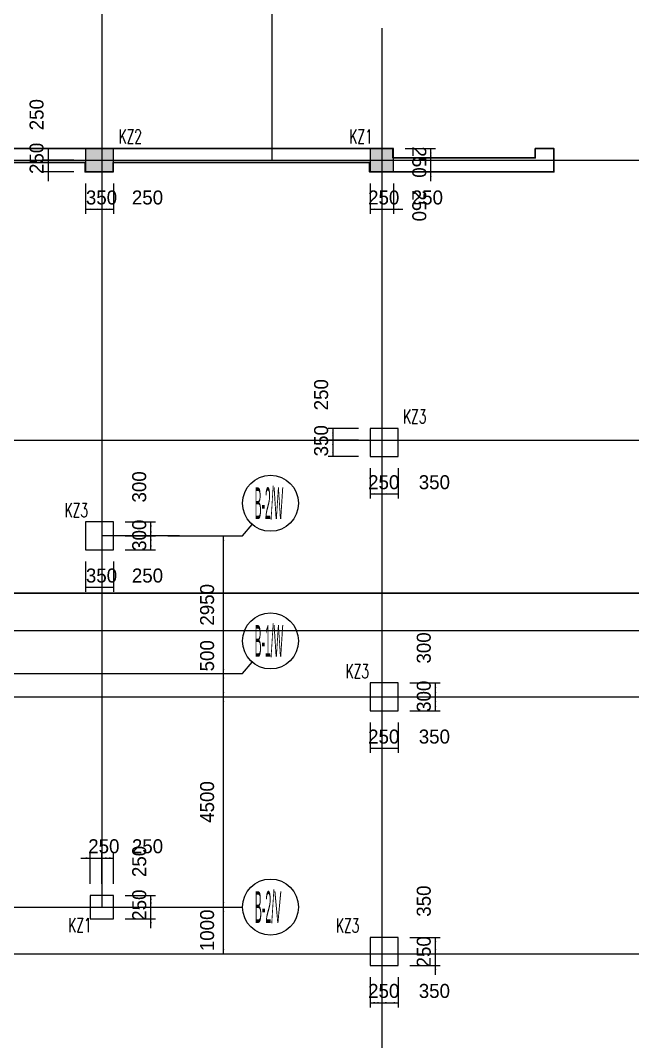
# Model space of a CAD drawing. Extents: x 387171 to 699106, y 11966 to 245688.
# Drawn here: x 603010 to 616133, y 194205 to 216084 of the extents above; entities that cross this region are included whole.
import ezdxf

# ---------------------------------------------------------------- set-up
doc = ezdxf.new("R2010")
doc.units = 0
doc.header["$LTSCALE"] = 100
doc.header["$MEASUREMENT"] = 0
for name, color, linetype in [('COLU', 7, 'Continuous'), ('DIM', 3, 'Continuous'), ('DOTE', 253, 'Continuous'), ('HATCH', 254, 'Continuous'), ('L-AXIS', 3, 'Continuous'), ('NUM', 7, 'Continuous')]:
    doc.layers.add(name, color=color, linetype=linetype)
doc.styles.get("Standard").update_dxf_attribs({"font": 'standard'})
doc.styles.add('tk', font='tk')
doc.dimstyles.get("Standard").update_dxf_attribs({"dimtxt": 300, "dimasz": 100, "dimexe": 100, "dimexo": 250, "dimgap": 100, "dimtad": 0, "dimtoh": 1, "dimdec": 0, "dimdsep": 46, "dimcen": 0.09, "dimclrt": 7, "dimadec": 0, "dimazin": 0, "dimtfac": 1, "dimtdec": 4, "dimtofl": 0, "dimtmove": 0, "dimatfit": 3, "dimfxl": 1, "dimtolj": 1, "dimtzin": 0, "dimarcsym": 0})

# ---------------------------------------------------------------- blocks, each defined once
blk = doc.blocks.new('*D2746')
at = {"layer": 'L-AXIS', "color": 0, "linetype": 'ByBlock', "lineweight": -2}
for p, q in [((606419, 205038), (607463, 205038)), ((607363, 202088), (607363, 205038)), ((606419, 202088), (607463, 202088))]:
    blk.add_line(p, q, dxfattribs=at)
for points in [[(607363, 205038), (607380, 204938), (607347, 204938)], [(607363, 202088), (607347, 202188), (607380, 202188)]]:
    blk.add_solid(points, dxfattribs=at)
at = {"layer": 'L-AXIS', "color": 7, "linetype": 'Continuous', "lineweight": -2, "insert": (607013, 203563), "char_height": 300, "width": 775, "attachment_point": 5, "rotation": 90, "style": 'tk'}
blk.add_mtext('2950', dxfattribs=at)
blk = doc.blocks.new('*D1568')
at = {"layer": 'L-AXIS', "color": 0, "linetype": 'ByBlock', "lineweight": -2}
for p, q in [((606419, 197088), (607463, 197088)), ((607363, 196088), (607363, 197088)), ((606419, 196088), (607463, 196088))]:
    blk.add_line(p, q, dxfattribs=at)
for points in [[(607363, 197088), (607380, 196988), (607347, 196988)], [(607363, 196088), (607347, 196188), (607380, 196188)]]:
    blk.add_solid(points, dxfattribs=at)
at = {"layer": 'L-AXIS', "color": 7, "linetype": 'Continuous', "lineweight": -2, "insert": (607013, 196588), "char_height": 300, "width": 690, "attachment_point": 5, "rotation": 90, "style": 'tk'}
blk.add_mtext('1000', dxfattribs=at)
blk = doc.blocks.new('*D1331')
at = {"layer": 'L-AXIS', "color": 0, "linetype": 'ByBlock', "lineweight": -2}
for p, q in [((606419, 201588), (607463, 201588)), ((607363, 197088), (607363, 201588)), ((606419, 197088), (607463, 197088))]:
    blk.add_line(p, q, dxfattribs=at)
for points in [[(607363, 201588), (607380, 201488), (607347, 201488)], [(607363, 197088), (607347, 197188), (607380, 197188)]]:
    blk.add_solid(points, dxfattribs=at)
at = {"layer": 'L-AXIS', "color": 7, "linetype": 'Continuous', "lineweight": -2, "insert": (607013, 199338), "char_height": 300, "width": 790, "attachment_point": 5, "rotation": 90, "style": 'tk'}
blk.add_mtext('4500', dxfattribs=at)
blk = doc.blocks.new('*D1224')
at = {"layer": 'L-AXIS', "color": 0, "linetype": 'ByBlock', "lineweight": -2}
for p, q in [((606419, 202088), (607463, 202088)), ((607363, 201588), (607363, 202088)), ((606419, 201588), (607463, 201588))]:
    blk.add_line(p, q, dxfattribs=at)
for points in [[(607363, 202088), (607380, 201988), (607347, 201988)], [(607363, 201588), (607347, 201688), (607380, 201688)]]:
    blk.add_solid(points, dxfattribs=at)
at = {"layer": 'L-AXIS', "color": 7, "linetype": 'Continuous', "lineweight": -2, "insert": (607013, 202471), "char_height": 300, "width": 566.67, "attachment_point": 5, "rotation": 90, "style": 'tk'}
blk.add_mtext('500', dxfattribs=at)
blk = doc.blocks.new('_AXISO')
blk.add_circle((0, 0), 0.5)
blk = doc.blocks.new('*D400')
at = {"layer": 'DIM', "color": 0, "linetype": 'ByBlock', "lineweight": -2}
for p, q in [((610508, 195588), (610508, 194938)), ((610758, 195588), (610758, 194938)), ((610508, 195038), (610758, 195038))]:
    blk.add_line(p, q, dxfattribs=at)
for points in [[(610508, 195038), (610608, 195055), (610608, 195021)], [(610758, 195038), (610658, 195021), (610658, 195055)]]:
    blk.add_solid(points, dxfattribs=at)
at = {"layer": 'DIM', "color": 7, "linetype": 'Continuous', "lineweight": -2, "insert": (610798, 195288), "char_height": 300, "width": 566.67, "attachment_point": 5, "style": 'tk'}
blk.add_mtext('250', dxfattribs=at)
blk = doc.blocks.new('*D1208')
at = {"layer": 'DIM', "color": 0, "linetype": 'ByBlock', "lineweight": -2}
for p, q in [((610758, 195588), (610758, 194938)), ((611108, 195588), (611108, 194938)), ((610758, 195038), (611108, 195038))]:
    blk.add_line(p, q, dxfattribs=at)
for points in [[(610758, 195038), (610858, 195055), (610858, 195021)], [(611108, 195038), (611008, 195021), (611008, 195055)]]:
    blk.add_solid(points, dxfattribs=at)
at = {"layer": 'DIM', "color": 7, "linetype": 'Continuous', "lineweight": -2, "insert": (611884, 195288), "char_height": 300, "width": 566.67, "attachment_point": 5, "style": 'tk'}
blk.add_mtext('350', dxfattribs=at)
blk = doc.blocks.new('*D937')
at = {"layer": 'DIM', "color": 0, "linetype": 'ByBlock', "lineweight": -2}
for p, q in [((611908, 195638), (611908, 196288)), ((611358, 196088), (612008, 196088)), ((611358, 195838), (612008, 195838))]:
    blk.add_line(p, q, dxfattribs=at)
for points in [[(611908, 196088), (611891, 196188), (611925, 196188)], [(611908, 195838), (611925, 195738), (611891, 195738)]]:
    blk.add_solid(points, dxfattribs=at)
at = {"layer": 'DIM', "color": 7, "linetype": 'Continuous', "lineweight": -2, "insert": (611658, 196128), "char_height": 300, "width": 566.67, "attachment_point": 5, "rotation": 90, "style": 'tk'}
blk.add_mtext('250', dxfattribs=at)
blk = doc.blocks.new('*D887')
at = {"layer": 'DIM', "color": 0, "linetype": 'ByBlock', "lineweight": -2}
for p, q in [((611358, 196438), (612008, 196438)), ((611908, 196088), (611908, 196438)), ((611358, 196088), (612008, 196088))]:
    blk.add_line(p, q, dxfattribs=at)
for points in [[(611908, 196438), (611925, 196338), (611891, 196338)], [(611908, 196088), (611891, 196188), (611925, 196188)]]:
    blk.add_solid(points, dxfattribs=at)
at = {"layer": 'DIM', "color": 7, "linetype": 'Continuous', "lineweight": -2, "insert": (611658, 197214), "char_height": 300, "width": 566.67, "attachment_point": 5, "rotation": 90, "style": 'tk'}
blk.add_mtext('350', dxfattribs=at)
blk = doc.blocks.new('*D396')
at = {"layer": 'DIM', "color": 0, "linetype": 'ByBlock', "lineweight": -2}
for p, q in [((610258, 207338), (609608, 207338)), ((609708, 207338), (609708, 207088)), ((610258, 207088), (609608, 207088))]:
    blk.add_line(p, q, dxfattribs=at)
for points in [[(609708, 207338), (609725, 207238), (609691, 207238)], [(609708, 207088), (609691, 207188), (609725, 207188)]]:
    blk.add_solid(points, dxfattribs=at)
at = {"layer": 'DIM', "color": 7, "linetype": 'Continuous', "lineweight": -2, "insert": (609458, 208064), "char_height": 300, "width": 566.67, "attachment_point": 5, "rotation": 90, "style": 'tk'}
blk.add_mtext('250', dxfattribs=at)
blk = doc.blocks.new('*D1199')
at = {"layer": 'DIM', "color": 0, "linetype": 'ByBlock', "lineweight": -2}
for p, q in [((610258, 207088), (609608, 207088)), ((609708, 207088), (609708, 206738)), ((610258, 206738), (609608, 206738))]:
    blk.add_line(p, q, dxfattribs=at)
for points in [[(609708, 207088), (609725, 206988), (609691, 206988)], [(609708, 206738), (609691, 206838), (609725, 206838)]]:
    blk.add_solid(points, dxfattribs=at)
at = {"layer": 'DIM', "color": 7, "linetype": 'Continuous', "lineweight": -2, "insert": (609458, 207078), "char_height": 300, "width": 566.67, "attachment_point": 5, "rotation": 90, "style": 'tk'}
blk.add_mtext('350', dxfattribs=at)
blk = doc.blocks.new('*D929')
at = {"layer": 'DIM', "color": 0, "linetype": 'ByBlock', "lineweight": -2}
for p, q in [((610508, 206488), (610508, 205838)), ((610758, 206488), (610758, 205838)), ((610508, 205938), (610758, 205938))]:
    blk.add_line(p, q, dxfattribs=at)
for points in [[(610508, 205938), (610608, 205955), (610608, 205921)], [(610758, 205938), (610658, 205921), (610658, 205955)]]:
    blk.add_solid(points, dxfattribs=at)
at = {"layer": 'DIM', "color": 7, "linetype": 'Continuous', "lineweight": -2, "insert": (610798, 206188), "char_height": 300, "width": 566.67, "attachment_point": 5, "style": 'tk'}
blk.add_mtext('250', dxfattribs=at)
blk = doc.blocks.new('*D875')
at = {"layer": 'DIM', "color": 0, "linetype": 'ByBlock', "lineweight": -2}
for p, q in [((610758, 206488), (610758, 205838)), ((611108, 206488), (611108, 205838)), ((610758, 205938), (611108, 205938))]:
    blk.add_line(p, q, dxfattribs=at)
for points in [[(610758, 205938), (610858, 205955), (610858, 205921)], [(611108, 205938), (611008, 205921), (611008, 205955)]]:
    blk.add_solid(points, dxfattribs=at)
at = {"layer": 'DIM', "color": 7, "linetype": 'Continuous', "lineweight": -2, "insert": (611884, 206188), "char_height": 300, "width": 566.67, "attachment_point": 5, "style": 'tk'}
blk.add_mtext('350', dxfattribs=at)
blk = doc.blocks.new('*D4684')
at = {"layer": 'DIM', "color": 0, "linetype": 'ByBlock', "lineweight": -2}
for p, q in [((604408, 204488), (604408, 203838)), ((604758, 204488), (604758, 203838)), ((604408, 203938), (604758, 203938))]:
    blk.add_line(p, q, dxfattribs=at)
for points in [[(604408, 203938), (604508, 203955), (604508, 203921)], [(604758, 203938), (604658, 203921), (604658, 203955)]]:
    blk.add_solid(points, dxfattribs=at)
at = {"layer": 'DIM', "color": 7, "linetype": 'Continuous', "lineweight": -2, "insert": (604748, 204188), "char_height": 300, "width": 566.67, "attachment_point": 5, "style": 'tk'}
blk.add_mtext('350', dxfattribs=at)
blk = doc.blocks.new('*D4567')
at = {"layer": 'DIM', "color": 0, "linetype": 'ByBlock', "lineweight": -2}
for p, q in [((604758, 204488), (604758, 203838)), ((605008, 204488), (605008, 203838)), ((604758, 203938), (605008, 203938))]:
    blk.add_line(p, q, dxfattribs=at)
for points in [[(604758, 203938), (604858, 203955), (604858, 203921)], [(605008, 203938), (604908, 203921), (604908, 203955)]]:
    blk.add_solid(points, dxfattribs=at)
at = {"layer": 'DIM', "color": 7, "linetype": 'Continuous', "lineweight": -2, "insert": (605734, 204188), "char_height": 300, "width": 566.67, "attachment_point": 5, "style": 'tk'}
blk.add_mtext('250', dxfattribs=at)
blk = doc.blocks.new('*D4285')
at = {"layer": 'DIM', "color": 0, "linetype": 'ByBlock', "lineweight": -2}
for p, q in [((605258, 205038), (605908, 205038)), ((605808, 204738), (605808, 205038)), ((605258, 204738), (605908, 204738))]:
    blk.add_line(p, q, dxfattribs=at)
for points in [[(605808, 205038), (605825, 204938), (605791, 204938)], [(605808, 204738), (605791, 204838), (605825, 204838)]]:
    blk.add_solid(points, dxfattribs=at)
at = {"layer": 'DIM', "color": 7, "linetype": 'Continuous', "lineweight": -2, "insert": (605558, 205053), "char_height": 300, "width": 566.67, "attachment_point": 5, "rotation": 90, "style": 'tk'}
blk.add_mtext('300', dxfattribs=at)
blk = doc.blocks.new('*D296')
at = {"layer": 'DIM', "color": 0, "linetype": 'ByBlock', "lineweight": -2}
for p, q in [((605258, 205338), (605908, 205338)), ((605808, 205038), (605808, 205338)), ((605258, 205038), (605908, 205038))]:
    blk.add_line(p, q, dxfattribs=at)
for points in [[(605808, 205338), (605825, 205238), (605791, 205238)], [(605808, 205038), (605791, 205138), (605825, 205138)]]:
    blk.add_solid(points, dxfattribs=at)
at = {"layer": 'DIM', "color": 7, "linetype": 'Continuous', "lineweight": -2, "insert": (605558, 206089), "char_height": 300, "width": 566.67, "attachment_point": 5, "rotation": 90, "style": 'tk'}
blk.add_mtext('300', dxfattribs=at)
blk = doc.blocks.new('*D2588')
at = {"layer": 'DIM', "color": 0, "linetype": 'ByBlock', "lineweight": -2}
for p, q in [((610508, 201038), (610508, 200388)), ((610758, 201038), (610758, 200388)), ((610508, 200488), (610758, 200488))]:
    blk.add_line(p, q, dxfattribs=at)
for points in [[(610508, 200488), (610608, 200505), (610608, 200471)], [(610758, 200488), (610658, 200471), (610658, 200505)]]:
    blk.add_solid(points, dxfattribs=at)
at = {"layer": 'DIM', "color": 7, "linetype": 'Continuous', "lineweight": -2, "insert": (610798, 200738), "char_height": 300, "width": 566.67, "attachment_point": 5, "style": 'tk'}
blk.add_mtext('250', dxfattribs=at)
blk = doc.blocks.new('*D2457')
at = {"layer": 'DIM', "color": 0, "linetype": 'ByBlock', "lineweight": -2}
for p, q in [((610758, 201038), (610758, 200388)), ((611108, 201038), (611108, 200388)), ((610758, 200488), (611108, 200488))]:
    blk.add_line(p, q, dxfattribs=at)
for points in [[(610758, 200488), (610858, 200505), (610858, 200471)], [(611108, 200488), (611008, 200471), (611008, 200505)]]:
    blk.add_solid(points, dxfattribs=at)
at = {"layer": 'DIM', "color": 7, "linetype": 'Continuous', "lineweight": -2, "insert": (611884, 200738), "char_height": 300, "width": 566.67, "attachment_point": 5, "style": 'tk'}
blk.add_mtext('350', dxfattribs=at)
blk = doc.blocks.new('*D3479')
at = {"layer": 'DIM', "color": 0, "linetype": 'ByBlock', "lineweight": -2}
for p, q in [((611358, 201588), (612008, 201588)), ((611908, 201288), (611908, 201588)), ((611358, 201288), (612008, 201288))]:
    blk.add_line(p, q, dxfattribs=at)
for points in [[(611908, 201588), (611925, 201488), (611891, 201488)], [(611908, 201288), (611891, 201388), (611925, 201388)]]:
    blk.add_solid(points, dxfattribs=at)
at = {"layer": 'DIM', "color": 7, "linetype": 'Continuous', "lineweight": -2, "insert": (611658, 201603), "char_height": 300, "width": 566.67, "attachment_point": 5, "rotation": 90, "style": 'tk'}
blk.add_mtext('300', dxfattribs=at)
blk = doc.blocks.new('*D2485')
at = {"layer": 'DIM', "color": 0, "linetype": 'ByBlock', "lineweight": -2}
for p, q in [((611358, 201888), (612008, 201888)), ((611908, 201588), (611908, 201888)), ((611358, 201588), (612008, 201588))]:
    blk.add_line(p, q, dxfattribs=at)
for points in [[(611908, 201888), (611925, 201788), (611891, 201788)], [(611908, 201588), (611891, 201688), (611925, 201688)]]:
    blk.add_solid(points, dxfattribs=at)
at = {"layer": 'DIM', "color": 7, "linetype": 'Continuous', "lineweight": -2, "insert": (611658, 202639), "char_height": 300, "width": 566.67, "attachment_point": 5, "rotation": 90, "style": 'tk'}
blk.add_mtext('300', dxfattribs=at)
blk = doc.blocks.new('*D1640')
at = {"layer": 'DIM', "color": 0, "linetype": 'ByBlock', "lineweight": -2}
for p, q in [((604508, 197588), (604508, 198238)), ((604758, 197588), (604758, 198238)), ((604308, 198138), (604958, 198138))]:
    blk.add_line(p, q, dxfattribs=at)
for points in [[(604508, 198138), (604408, 198121), (604408, 198155)], [(604758, 198138), (604858, 198155), (604858, 198121)]]:
    blk.add_solid(points, dxfattribs=at)
at = {"layer": 'DIM', "color": 7, "linetype": 'Continuous', "lineweight": -2, "insert": (604798, 198388), "char_height": 300, "width": 566.67, "attachment_point": 5, "style": 'tk'}
blk.add_mtext('250', dxfattribs=at)
blk = doc.blocks.new('*D1380')
at = {"layer": 'DIM', "color": 0, "linetype": 'ByBlock', "lineweight": -2}
for p, q in [((604758, 197588), (604758, 198238)), ((605008, 197588), (605008, 198238)), ((604758, 198138), (605008, 198138))]:
    blk.add_line(p, q, dxfattribs=at)
for points in [[(604758, 198138), (604858, 198155), (604858, 198121)], [(605008, 198138), (604908, 198121), (604908, 198155)]]:
    blk.add_solid(points, dxfattribs=at)
at = {"layer": 'DIM', "color": 7, "linetype": 'Continuous', "lineweight": -2, "insert": (605734, 198388), "char_height": 300, "width": 566.67, "attachment_point": 5, "style": 'tk'}
blk.add_mtext('250', dxfattribs=at)
blk = doc.blocks.new('*D2411')
at = {"layer": 'DIM', "color": 0, "linetype": 'ByBlock', "lineweight": -2}
for p, q in [((605808, 196638), (605808, 197288)), ((605258, 197088), (605908, 197088)), ((605258, 196838), (605908, 196838))]:
    blk.add_line(p, q, dxfattribs=at)
for points in [[(605808, 197088), (605791, 197188), (605825, 197188)], [(605808, 196838), (605825, 196738), (605791, 196738)]]:
    blk.add_solid(points, dxfattribs=at)
at = {"layer": 'DIM', "color": 7, "linetype": 'Continuous', "lineweight": -2, "insert": (605558, 197128), "char_height": 300, "width": 566.67, "attachment_point": 5, "rotation": 90, "style": 'tk'}
blk.add_mtext('250', dxfattribs=at)
blk = doc.blocks.new('*D2058')
at = {"layer": 'DIM', "color": 0, "linetype": 'ByBlock', "lineweight": -2}
for p, q in [((605258, 197338), (605908, 197338)), ((605808, 197088), (605808, 197338)), ((605258, 197088), (605908, 197088))]:
    blk.add_line(p, q, dxfattribs=at)
for points in [[(605808, 197338), (605825, 197238), (605791, 197238)], [(605808, 197088), (605791, 197188), (605825, 197188)]]:
    blk.add_solid(points, dxfattribs=at)
at = {"layer": 'DIM', "color": 7, "linetype": 'Continuous', "lineweight": -2, "insert": (605558, 198064), "char_height": 300, "width": 566.67, "attachment_point": 5, "rotation": 90, "style": 'tk'}
blk.add_mtext('250', dxfattribs=at)
blk = doc.blocks.new('*D4296')
at = {"layer": 'DIM', "color": 0, "linetype": 'ByBlock', "lineweight": -2}
for p, q in [((610508, 212588), (610508, 211938)), ((610758, 212588), (610758, 211938)), ((610508, 212038), (610758, 212038))]:
    blk.add_line(p, q, dxfattribs=at)
for points in [[(610508, 212038), (610608, 212055), (610608, 212021)], [(610758, 212038), (610658, 212021), (610658, 212055)]]:
    blk.add_solid(points, dxfattribs=at)
at = {"layer": 'DIM', "color": 7, "linetype": 'Continuous', "lineweight": -2, "insert": (610798, 212288), "char_height": 300, "width": 566.67, "attachment_point": 5, "style": 'tk'}
blk.add_mtext('250', dxfattribs=at)
blk = doc.blocks.new('*D453')
at = {"layer": 'DIM', "color": 0, "linetype": 'ByBlock', "lineweight": -2}
for p, q in [((610758, 212588), (610758, 211938)), ((611008, 212588), (611008, 211938)), ((610558, 212038), (611208, 212038))]:
    blk.add_line(p, q, dxfattribs=at)
for points in [[(610758, 212038), (610658, 212021), (610658, 212055)], [(611008, 212038), (611108, 212055), (611108, 212021)]]:
    blk.add_solid(points, dxfattribs=at)
at = {"layer": 'DIM', "color": 7, "linetype": 'Continuous', "lineweight": -2, "insert": (611734, 212288), "char_height": 300, "width": 566.67, "attachment_point": 5, "style": 'tk'}
blk.add_mtext('250', dxfattribs=at)
blk = doc.blocks.new('*D336')
at = {"layer": 'DIM', "color": 0, "linetype": 'ByBlock', "lineweight": -2}
for p, q in [((611808, 212638), (611808, 213288)), ((611258, 213088), (611908, 213088)), ((611258, 212838), (611908, 212838))]:
    blk.add_line(p, q, dxfattribs=at)
for points in [[(611808, 213088), (611791, 213188), (611825, 213188)], [(611808, 212838), (611825, 212738), (611791, 212738)]]:
    blk.add_solid(points, dxfattribs=at)
at = {"layer": 'DIM', "color": 7, "linetype": 'Continuous', "lineweight": -2, "insert": (611558, 212112), "char_height": 300, "width": 566.67, "attachment_point": 5, "rotation": 270, "style": 'tk'}
blk.add_mtext('250', dxfattribs=at)
blk = doc.blocks.new('*D1194')
at = {"layer": 'DIM', "color": 0, "linetype": 'ByBlock', "lineweight": -2}
for p, q in [((611258, 213338), (611908, 213338)), ((611808, 213088), (611808, 213338)), ((611258, 213088), (611908, 213088))]:
    blk.add_line(p, q, dxfattribs=at)
for points in [[(611808, 213338), (611825, 213238), (611791, 213238)], [(611808, 213088), (611791, 213188), (611825, 213188)]]:
    blk.add_solid(points, dxfattribs=at)
at = {"layer": 'DIM', "color": 7, "linetype": 'Continuous', "lineweight": -2, "insert": (611558, 213048), "char_height": 300, "width": 566.67, "attachment_point": 5, "rotation": 270, "style": 'tk'}
blk.add_mtext('250', dxfattribs=at)
blk = doc.blocks.new('*D924')
at = {"layer": 'DIM', "color": 0, "linetype": 'ByBlock', "lineweight": -2}
for p, q in [((604158, 213338), (603508, 213338)), ((603608, 213338), (603608, 213088)), ((604158, 213088), (603508, 213088))]:
    blk.add_line(p, q, dxfattribs=at)
for points in [[(603608, 213338), (603625, 213238), (603591, 213238)], [(603608, 213088), (603591, 213188), (603625, 213188)]]:
    blk.add_solid(points, dxfattribs=at)
at = {"layer": 'DIM', "color": 7, "linetype": 'Continuous', "lineweight": -2, "insert": (603358, 214064), "char_height": 300, "width": 566.67, "attachment_point": 5, "rotation": 90, "style": 'tk'}
blk.add_mtext('250', dxfattribs=at)
blk = doc.blocks.new('*D795')
at = {"layer": 'DIM', "color": 0, "linetype": 'ByBlock', "lineweight": -2}
for p, q in [((603608, 213288), (603608, 212638)), ((604158, 213088), (603508, 213088)), ((604158, 212838), (603508, 212838))]:
    blk.add_line(p, q, dxfattribs=at)
for points in [[(603608, 213088), (603591, 213188), (603625, 213188)], [(603608, 212838), (603625, 212738), (603591, 212738)]]:
    blk.add_solid(points, dxfattribs=at)
at = {"layer": 'DIM', "color": 7, "linetype": 'Continuous', "lineweight": -2, "insert": (603358, 213128), "char_height": 300, "width": 566.67, "attachment_point": 5, "rotation": 90, "style": 'tk'}
blk.add_mtext('250', dxfattribs=at)
blk = doc.blocks.new('*D1714')
at = {"layer": 'DIM', "color": 0, "linetype": 'ByBlock', "lineweight": -2}
for p, q in [((604408, 212588), (604408, 211938)), ((604758, 212588), (604758, 211938)), ((604408, 212038), (604758, 212038))]:
    blk.add_line(p, q, dxfattribs=at)
for points in [[(604408, 212038), (604508, 212055), (604508, 212021)], [(604758, 212038), (604658, 212021), (604658, 212055)]]:
    blk.add_solid(points, dxfattribs=at)
at = {"layer": 'DIM', "color": 7, "linetype": 'Continuous', "lineweight": -2, "insert": (604748, 212288), "char_height": 300, "width": 566.67, "attachment_point": 5, "style": 'tk'}
blk.add_mtext('350', dxfattribs=at)
blk = doc.blocks.new('*D1377')
at = {"layer": 'DIM', "color": 0, "linetype": 'ByBlock', "lineweight": -2}
for p, q in [((604758, 212588), (604758, 211938)), ((605008, 212588), (605008, 211938)), ((604758, 212038), (605008, 212038))]:
    blk.add_line(p, q, dxfattribs=at)
for points in [[(604758, 212038), (604858, 212055), (604858, 212021)], [(605008, 212038), (604908, 212021), (604908, 212055)]]:
    blk.add_solid(points, dxfattribs=at)
at = {"layer": 'DIM', "color": 7, "linetype": 'Continuous', "lineweight": -2, "insert": (605734, 212288), "char_height": 300, "width": 566.67, "attachment_point": 5, "style": 'tk'}
blk.add_mtext('250', dxfattribs=at)
blk = doc.blocks.new('后浇带现场')
at = {"color": 6, "lineweight": 30}
for points in [[(775670, 730852), (815757, 730852), (815757, 721630), (841315, 721630)], [(775507, 730049), (814957, 730052), (814957, 720830), (841315, 720830)]]:
    blk.add_lwpolyline(points, dxfattribs=at)

msp = doc.modelspace()

# ---------------------------------------------------------------- hatches: boundary and pattern name
at = {"layer": 'HATCH'}
for points in [[(604408.1, 212837.9), (605008.1, 212837.9), (605008.1, 213337.9), (604408.1, 213337.9)], [(610508.1, 212837.9), (611008.1, 212837.9), (611008.1, 213337.9), (610508.1, 213337.9)]]:
    msp.add_hatch(color=256, dxfattribs=at).paths.add_polyline_path(points, flags=0)

# ---------------------------------------------------------------- linework, layer by layer
at = {"color": 6, "lineweight": 30}
msp.add_lwpolyline([(599195.3, 203811), (599195.3, 206838.9), (599395.3, 206838.9), (599395.3, 207338.9), (599195.3, 207338.9), (599195.3, 212838.9), (599395.3, 212838.9), (599395.3, 213038.9), (604395.3, 213038.9), (604395.3, 212838.9), (604995.3, 212838.9), (604995.3, 213038.9), (610495.3, 213038.9), (610495.3, 212838.9), (614445.3, 212838.9), (614445.3, 213338.9), (614045.3, 213338.9), (614045.3, 213138.9), (610995.3, 213138.9), (610995.3, 213338.9), (598895.3, 213338.9), (598895.3, 203811), (599195.3, 203811)], dxfattribs=at)
at = {"layer": 'COLU'}
for points in [[(604408.1, 212837.9), (605008.1, 212837.9), (605008.1, 213337.9), (604408.1, 213337.9)], [(610508.1, 212837.9), (611008.1, 212837.9), (611008.1, 213337.9), (610508.1, 213337.9)], [(610508.1, 206737.9), (611108.1, 206737.9), (611108.1, 207337.9), (610508.1, 207337.9)], [(604408.1, 204737.9), (605008.1, 204737.9), (605008.1, 205337.9), (604408.1, 205337.9)], [(610508.1, 201287.9), (611108.1, 201287.9), (611108.1, 201887.9), (610508.1, 201887.9)], [(604508.1, 196837.9), (605008.1, 196837.9), (605008.1, 197337.9), (604508.1, 197337.9)], [(610508.1, 195837.9), (611108.1, 195837.9), (611108.1, 196437.9), (610508.1, 196437.9)]]:
    msp.add_lwpolyline(points, close=True, dxfattribs=at)
at = {"layer": 'DOTE'}
for p, q in [((604758.1, 234260.7), (604758.1, 197087.9)), ((608408.1, 213087.9), (608408.1, 222237.9)), ((610758.1, 215920.3), (610758.1, 184587.9)), ((488717.2, 213087.9), (664518.6, 213087.9)), ((488958, 207087.9), (664518.6, 207087.9)), ((585258.1, 202087.9), (606169.5, 202087.9)), ((545881.1, 201587.9), (664518.6, 201587.9)), ((585258.1, 197087.9), (606169.5, 197087.9)), ((534043.3, 196087.9), (664518.6, 196087.9))]:
    msp.add_line(p, q, dxfattribs=at)
at = {"layer": 'DOTE', "color": 200}
msp.add_line((606419.5, 205037.9), (604758.1, 205037.9), dxfattribs=at)
at = {"layer": 'L-AXIS'}
for p, q in [((607771.5, 205037.9), (607981, 205282.4)), ((606169.5, 205037.9), (607771.5, 205037.9)), ((607771.5, 202087.9), (607981, 202332.4)), ((606169.5, 202087.9), (607771.5, 202087.9)), ((606169.5, 197087.9), (607771.5, 197087.9))]:
    msp.add_line(p, q, dxfattribs=at)

# ---------------------------------------------------------------- block references
at = {"color": 3, "lineweight": 30}
msp.add_blockref('后浇带现场', (-182998.7, -527042.1), dxfattribs=at)
at = {"layer": 'L-AXIS'}
ref = msp.add_blockref('_AXISO', (608371.5, 205737.9), dxfattribs=dict(at, xscale=1199.999999999997, yscale=1200, rotation=359.9996457873818))
ref.add_attrib('A', 'B-2/W', (608032, 205398.5), dxfattribs={"height": 678.82, "style": 'tk', "width": 0.242991})
ref = msp.add_blockref('_AXISO', (608371.5, 202787.9), dxfattribs=dict(at, xscale=1199.999999999997, yscale=1200, rotation=359.9996457873818))
ref.add_attrib('A', 'B-1/W', (608032, 202448.5), dxfattribs={"height": 678.82, "style": 'tk', "width": 0.242991})
ref = msp.add_blockref('_AXISO', (608371.5, 197087.9), dxfattribs=dict(at, xscale=1199.999999999997, yscale=1200, rotation=359.9996457873818))
ref.add_attrib('A', 'B-2/V', (608032, 196748.5), dxfattribs={"height": 678.82, "style": 'tk', "width": 0.252427})

# ---------------------------------------------------------------- texts
at = {"layer": 'NUM', "color": 200, "width": 0.7}
for s, p in [('KZ2', (605114.1, 213444)), ('KZ1', (610061.4, 213444)), ('KZ3', (611214.1, 207444)), ('KZ3', (603959.9, 205444)), ('KZ3', (609983.5, 201994)), ('KZ1', (604033.5, 196545.4)), ('KZ3', (609775, 196544))]:
    msp.add_text(s, height=300, dxfattribs=at).set_placement(p)

# ---------------------------------------------------------------- dimensions: what is measured, and where the dimension line sits
at = {"layer": 'DIM', "color": 200}
for p1, p2, distance, picture, middle in [((604408.1, 213337.9), (604408.1, 213087.9), -800, '*D924', (603358.1, 213556)), ((611008.1, 213087.9), (611008.1, 213337.9), -800, '*D1194', (611558.1, 213556)), ((604408.1, 213087.9), (604408.1, 212837.9), -800, '*D795', (603358.1, 212619.9)), ((611008.1, 212837.9), (611008.1, 213087.9), -800, '*D336', (611558.1, 212619.9)), ((604408.1, 212837.9), (604758.1, 212837.9), -800, '*D1714', (604190, 212287.9)), ((604758.1, 212837.9), (605008.1, 212837.9), -800, '*D1377', (605226.1, 212287.9)), ((610508.1, 212837.9), (610758.1, 212837.9), -800, '*D4296', (610290, 212287.9)), ((610758.1, 212837.9), (611008.1, 212837.9), -800, '*D453', (611226.1, 212287.9)), ((610508.1, 207337.9), (610508.1, 207087.9), -800, '*D396', (609458.1, 207556)), ((610508.1, 207087.9), (610508.1, 206737.9), -800, '*D1199', (609458.1, 206519.9)), ((610508.1, 206737.9), (610758.1, 206737.9), -800, '*D929', (610290, 206187.9)), ((610758.1, 206737.9), (611108.1, 206737.9), -800, '*D875', (611326.1, 206187.9)), ((605008.1, 205037.9), (605008.1, 205337.9), -800, '*D296', (605558.1, 205556)), ((605008.1, 204737.9), (605008.1, 205037.9), -800, '*D4285', (605558.1, 204519.9)), ((604408.1, 204737.9), (604758.1, 204737.9), -800, '*D4684', (604190, 204187.9)), ((604758.1, 204737.9), (605008.1, 204737.9), -800, '*D4567', (605226.1, 204187.9)), ((611108.1, 201587.9), (611108.1, 201887.9), -800, '*D2485', (611658.1, 202106)), ((611108.1, 201287.9), (611108.1, 201587.9), -800, '*D3479', (611658.1, 201069.9)), ((610508.1, 201287.9), (610758.1, 201287.9), -800, '*D2588', (610290, 200737.9)), ((610758.1, 201287.9), (611108.1, 201287.9), -800, '*D2457', (611326.1, 200737.9)), ((604508.1, 197337.9), (604758.1, 197337.9), 800, '*D1640', (604290, 198387.9)), ((604758.1, 197337.9), (605008.1, 197337.9), 800, '*D1380', (605226.1, 198387.9)), ((605008.1, 197087.9), (605008.1, 197337.9), -800, '*D2058', (605558.1, 197556)), ((605008.1, 196837.9), (605008.1, 197087.9), -800, '*D2411', (605558.1, 196619.9)), ((611108.1, 196087.9), (611108.1, 196437.9), -800, '*D887', (611658.1, 196656)), ((611108.1, 195837.9), (611108.1, 196087.9), -800, '*D937', (611658.1, 195619.9)), ((610508.1, 195837.9), (610758.1, 195837.9), -800, '*D400', (610290, 195287.9)), ((610758.1, 195837.9), (611108.1, 195837.9), -800, '*D1208', (611326.1, 195287.9))]:
    dim = msp.add_aligned_dim(p1=p1, p2=p2, distance=distance, dimstyle='Standard', dxfattribs=at)
    dim.commit()
    dim.dimension.update_dxf_attribs({"geometry": picture, "text_midpoint": middle})
at = {"layer": 'L-AXIS'}
for base, p1, p2, picture, middle in [((607363.2, 205037.9), (606169.5, 202087.9), (606169.5, 205037.9), '*D2746', (607013.2, 203562.9)), ((607363.2, 202087.9), (606169.5, 201587.9), (606169.5, 202087.9), '*D1224', (607013.2, 201837.9)), ((607363.2, 201587.9), (606169.5, 197087.9), (606169.5, 201587.9), '*D1331', (607013.2, 199337.9)), ((607363.2, 197087.9), (606169.5, 196087.9), (606169.5, 197087.9), '*D1568', (607013.2, 196587.9))]:
    dim = msp.add_linear_dim(base=base, p1=p1, p2=p2, angle=90, dimstyle='Standard', dxfattribs=at)
    dim.commit()
    dim.dimension.update_dxf_attribs({"geometry": picture, "text_midpoint": middle})

doc.saveas('drawing.dxf')
